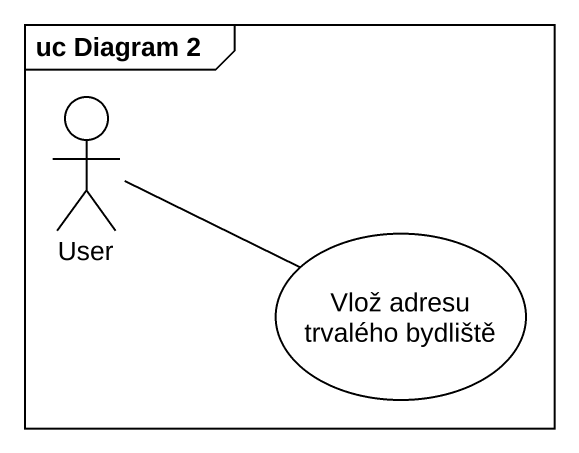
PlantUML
@startuml
mainframe uc Diagram 2
actor User
usecase "Vlož adresu trvalého bydliště" as Vlož_adresu_trvalého
User -right- Vlož_adresu_trvalého
@enduml
